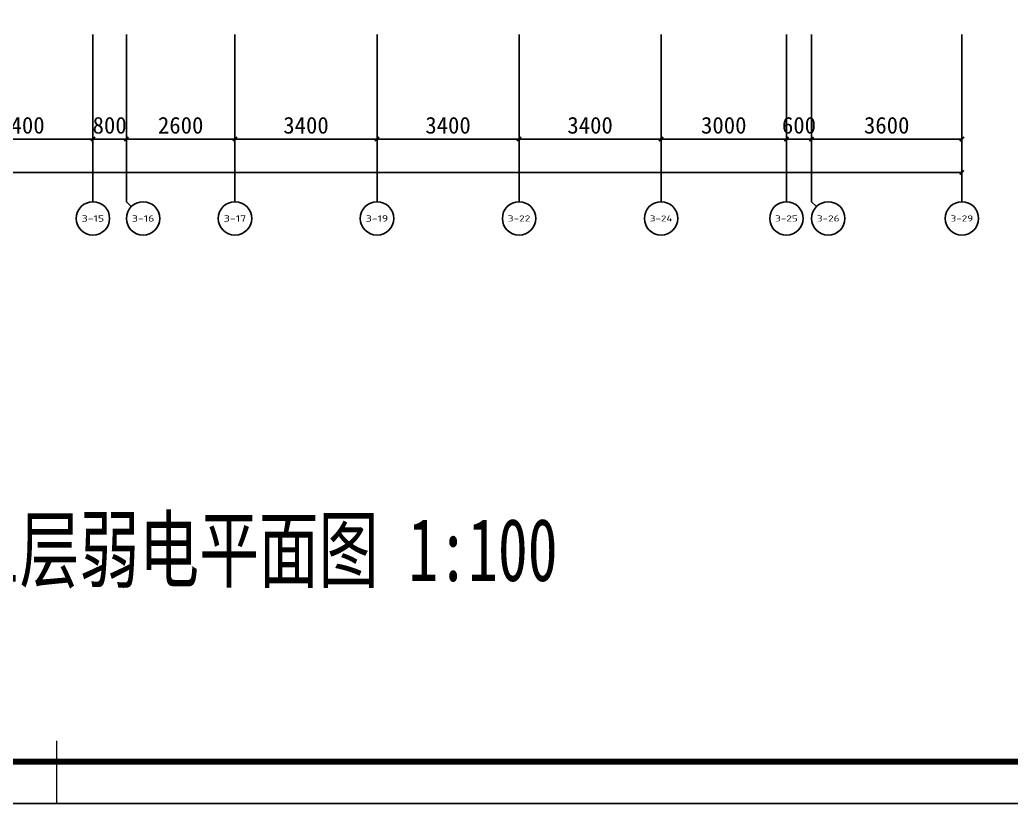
# Model space of a CAD drawing. Extents: x 2378699 to 2462834, y 1041771 to 1211756.
# Drawn here: x 2419886 to 2443615, y 1041771 to 1060545 of the extents above; entities that cross this region are included whole.
import ezdxf
from ezdxf.enums import TextEntityAlignment as Align

# ---------------------------------------------------------------- set-up
doc = ezdxf.new("R2010")
doc.units = 0
doc.header["$LTSCALE"] = 1000
doc.layers.get('0').update_dxf_attribs({"linetype": 'CONTINUOUS'})
doc.layers.get('Defpoints').update_dxf_attribs({"color": 6, "linetype": 'CONTINUOUS'})
for name, color, linetype in [('AXIS', 3, 'CONTINUOUS'), ('AXIS_TEXT', 7, 'CONTINUOUS'), ('LABEL_FIXBOX_PM', 7, 'CONTINUOUS'), ('LABEL_TXT_PM', 1, 'CONTINUOUS'), ('WIRE-照明', 1, 'CONTINUOUS')]:
    doc.layers.add(name, color=color, linetype=linetype)
doc.styles.add('_TCH_AXIS', font='tssdeng.shx', dxfattribs={"width": 0.7, "bigfont": 'tssdchn.shx'})
doc.styles.add('COMPLEX', font='COMPLEX')
doc.styles.add('LABEL_TXT_PM', font='pm_njadri_romans1.shx', dxfattribs={"width": 0.7, "bigfont": 'pm_njadri_hztxt.shx'})
doc.styles.add('黑体', font='simhei.ttf')
doc.dimstyles.new('_TCH_ARCH&&100', dxfattribs={"dimtxt": 400, "dimasz": 100, "dimexe": 250, "dimexo": 300, "dimgap": 126.25, "dimtad": 1, "dimdec": 0, "dimdsep": 46, "dimtxsty": '黑体', "dimblk": 'ARCHTICK', "dimcen": 0.09, "dimclrt": 7, "dimazin": 2, "dimtfac": 1, "dimtdec": 0, "dimtix": 1, "dimtmove": 2, "dimatfit": 3, "dimldrblk": 'ARCHTICK', "dimfxl": 0, "dimtolj": 1, "dimtzin": 0, "dimarcsym": 0})

# ---------------------------------------------------------------- blocks, each defined once
blk = doc.blocks.new('PMSheet_A1_20150113_5-3892016032414355901')
at = {"layer": 'LABEL_FIXBOX_PM'}
blk.add_lwpolyline([(0, 594), (841, 594), (841, 0), (0, 0)], close=True, dxfattribs=at)
at = {"layer": 'LABEL_FIXBOX_PM', "const_width": 1.4}
blk.add_lwpolyline([(831, 584), (25, 584), (25, 10), (831, 10)], close=True, dxfattribs=at)
at = {"layer": 'LABEL_FIXBOX_PM', "const_width": 0.35}
blk.add_lwpolyline([(420.5, 15), (420.5, 0)], dxfattribs=at)
at = {"layer": 'LABEL_TXT_PM', "style": 'LABEL_TXT_PM'}
for tag, height, width, p in [('修改图应说明理由', 4.5, 0.7, (788.35, 468.8)), ('出图章签名', 4.5, 0.7, (759.46, 338.09)), ('建设单位_U01', 4.5, 0.7, (800.9, 212.14)), ('建设单位', 4.5, 0.7, (800.9, 210.2)), ('建设单位_D01', 4.5, 0.7, (800.9, 207.4)), ('项目名称_U01', 4.5, 0.7, (800.9, 200.42)), ('项目名称', 4.5, 0.7, (800.9, 198.19)), ('项目名称_D01', 4.5, 0.7, (800.9, 195.3)), ('设计编号', 4.5, 0.6, (780.76, 187.9)), ('分项号', 4.5, 0.6, (820.26, 188)), ('项目经理', 4.5, 0.7, (780.26, 172)), ('项目经理签名', 4.5, 0.7, (810.18, 172.26)), ('审定', 4.5, 0.7, (780.26, 163.9)), ('审定签名', 4.5, 0.7, (810.18, 164.16)), ('审核', 4.5, 0.7, (780.26, 156)), ('审核签名', 4.5, 0.7, (810.18, 156.26)), ('项目负责', 4.5, 0.7, (780.26, 148)), ('项目负责签名', 4.5, 0.7, (810.18, 148.26)), ('专业负责', 4.5, 0.7, (780.26, 140)), ('专业负责签名', 4.5, 0.7, (810.18, 140.26)), ('校对', 4.5, 0.7, (780.26, 131.9)), ('校对签名', 4.5, 0.7, (810.18, 132.16)), ('设计', 4.5, 0.7, (780.26, 124)), ('设计签名', 4.5, 0.7, (810.18, 124.26)), ('绘制签名', 4.5, 0.7, (810.18, 116.16)), ('绘制', 4.5, 0.7, (780.26, 115.9)), ('方案_01', 4.5, 0.7, (780.26, 95.9)), ('方案_01签名', 4.5, 0.7, (810.18, 96.16)), ('方案_02', 4.5, 0.7, (780.26, 87.9)), ('方案_02签名', 4.5, 0.7, (810.18, 88.16)), ('方案_03', 4.5, 0.7, (780.29, 79.9)), ('方案_03签名', 4.5, 0.7, (810.2, 80.16)), ('方案_04', 4.5, 0.7, (780.26, 71.9)), ('方案_04签名', 4.5, 0.7, (810.18, 72.16)), ('图名_U02', 4.5, 0.7, (790.5, 60.2)), ('图名_U01', 4.5, 0.7, (790.5, 54.2)), ('图名', 4.5, 0.7, (790.5, 47.96)), ('图名_D01', 4.5, 0.7, (790.5, 42.4)), ('图名_D02', 4.5, 0.7, (790.5, 37)), ('图号', 3.5, 0.7, (760.97, 20.95)), ('图档号', 3.5, 0.7, (781.1, 20.95)), ('日期', 3.5, 0.7, (801.07, 20.95)), ('版本号', 3.5, 0.7, (820.27, 20.95))]:
    blk.add_attdef(tag, text='', height=height, dxfattribs=dict(at, width=width)).set_placement(p, align=Align.CENTER)
blk = doc.blocks.new('_ArchTick')
at = {"color": 0, "linetype": 'ByBlock', "const_width": 0.4}
blk.add_lwpolyline([(-0.5, -0.5), (0.5, 0.5)], dxfattribs=at)
blk = doc.blocks.new('*D169')
at = {"layer": 'AXIS', "color": 0, "lineweight": -2}
for p, q in [((2418236, 1059891), (2418236, 1057441)), ((2421636, 1059891), (2421636, 1057441)), ((2418236, 1057691), (2421636, 1057691))]:
    blk.add_line(p, q, dxfattribs=at)
at = {"layer": 'Defpoints', "color": 0}
for p in [(2418236, 1060191), (2421636, 1060191), (2421636, 1057691)]:
    blk.add_point(p, dxfattribs=at)
at = {"layer": 'AXIS', "color": 0, "lineweight": -2, "xscale": 100, "yscale": 100, "zscale": 100, "rotation": 180}
blk.add_blockref('_ArchTick', (2418236, 1057691), dxfattribs=at)
at = {"layer": 'AXIS', "color": 0, "lineweight": -2, "xscale": 100, "yscale": 100, "zscale": 100}
blk.add_blockref('_ArchTick', (2421636, 1057691), dxfattribs=at)
at = {"layer": 'AXIS', "color": 7, "insert": (2419936, 1058019), "char_height": 400, "attachment_point": 5, "style": '黑体'}
blk.add_mtext('\\A1;3400', dxfattribs=at)
blk = doc.blocks.new('*D170')
at = {"layer": 'AXIS', "color": 0, "lineweight": -2}
for p, q in [((2421636, 1059891), (2421636, 1057441)), ((2422436, 1059891), (2422436, 1057441)), ((2421636, 1057691), (2421536, 1057691)), ((2421636, 1057691), (2422436, 1057691)), ((2422436, 1057691), (2422536, 1057691))]:
    blk.add_line(p, q, dxfattribs=at)
at = {"layer": 'Defpoints', "color": 0}
for p in [(2421636, 1060191), (2422436, 1060191), (2422436, 1057691)]:
    blk.add_point(p, dxfattribs=at)
at = {"layer": 'AXIS', "color": 0, "lineweight": -2, "xscale": 100, "yscale": 100, "zscale": 100}
blk.add_blockref('_ArchTick', (2421636, 1057691), dxfattribs=at)
at = {"layer": 'AXIS', "color": 0, "lineweight": -2, "xscale": 100, "yscale": 100, "zscale": 100, "rotation": 180}
blk.add_blockref('_ArchTick', (2422436, 1057691), dxfattribs=at)
at = {"layer": 'AXIS', "color": 7, "insert": (2422036, 1058019), "char_height": 400, "attachment_point": 5, "style": '黑体'}
blk.add_mtext('\\A1;800', dxfattribs=at)
blk = doc.blocks.new('*D171')
at = {"layer": 'AXIS', "color": 0, "lineweight": -2}
for p, q in [((2422436, 1059891), (2422436, 1057441)), ((2425036, 1059891), (2425036, 1057441)), ((2422436, 1057691), (2425036, 1057691))]:
    blk.add_line(p, q, dxfattribs=at)
at = {"layer": 'Defpoints', "color": 0}
for p in [(2422436, 1060191), (2425036, 1060191), (2425036, 1057691)]:
    blk.add_point(p, dxfattribs=at)
at = {"layer": 'AXIS', "color": 0, "lineweight": -2, "xscale": 100, "yscale": 100, "zscale": 100, "rotation": 180}
blk.add_blockref('_ArchTick', (2422436, 1057691), dxfattribs=at)
at = {"layer": 'AXIS', "color": 0, "lineweight": -2, "xscale": 100, "yscale": 100, "zscale": 100}
blk.add_blockref('_ArchTick', (2425036, 1057691), dxfattribs=at)
at = {"layer": 'AXIS', "color": 7, "insert": (2423736, 1058019), "char_height": 400, "attachment_point": 5, "style": '黑体'}
blk.add_mtext('\\A1;2600', dxfattribs=at)
blk = doc.blocks.new('*D172')
at = {"layer": 'AXIS', "color": 0, "lineweight": -2}
for p, q in [((2425036, 1059891), (2425036, 1057441)), ((2428436, 1059891), (2428436, 1057441)), ((2425036, 1057691), (2428436, 1057691))]:
    blk.add_line(p, q, dxfattribs=at)
at = {"layer": 'Defpoints', "color": 0}
for p in [(2425036, 1060191), (2428436, 1060191), (2428436, 1057691)]:
    blk.add_point(p, dxfattribs=at)
at = {"layer": 'AXIS', "color": 0, "lineweight": -2, "xscale": 100, "yscale": 100, "zscale": 100, "rotation": 180}
blk.add_blockref('_ArchTick', (2425036, 1057691), dxfattribs=at)
at = {"layer": 'AXIS', "color": 0, "lineweight": -2, "xscale": 100, "yscale": 100, "zscale": 100}
blk.add_blockref('_ArchTick', (2428436, 1057691), dxfattribs=at)
at = {"layer": 'AXIS', "color": 7, "insert": (2426736, 1058019), "char_height": 400, "attachment_point": 5, "style": '黑体'}
blk.add_mtext('\\A1;3400', dxfattribs=at)
blk = doc.blocks.new('*D173')
at = {"layer": 'AXIS', "color": 0, "lineweight": -2}
for p, q in [((2428436, 1059891), (2428436, 1057441)), ((2431836, 1059891), (2431836, 1057441)), ((2428436, 1057691), (2431836, 1057691))]:
    blk.add_line(p, q, dxfattribs=at)
at = {"layer": 'Defpoints', "color": 0}
for p in [(2428436, 1060191), (2431836, 1060191), (2431836, 1057691)]:
    blk.add_point(p, dxfattribs=at)
at = {"layer": 'AXIS', "color": 0, "lineweight": -2, "xscale": 100, "yscale": 100, "zscale": 100, "rotation": 180}
blk.add_blockref('_ArchTick', (2428436, 1057691), dxfattribs=at)
at = {"layer": 'AXIS', "color": 0, "lineweight": -2, "xscale": 100, "yscale": 100, "zscale": 100}
blk.add_blockref('_ArchTick', (2431836, 1057691), dxfattribs=at)
at = {"layer": 'AXIS', "color": 7, "insert": (2430136, 1058019), "char_height": 400, "attachment_point": 5, "style": '黑体'}
blk.add_mtext('\\A1;3400', dxfattribs=at)
blk = doc.blocks.new('*D174')
at = {"layer": 'AXIS', "color": 0, "lineweight": -2}
for p, q in [((2431836, 1059891), (2431836, 1057441)), ((2435236, 1059891), (2435236, 1057441)), ((2431836, 1057691), (2435236, 1057691))]:
    blk.add_line(p, q, dxfattribs=at)
at = {"layer": 'Defpoints', "color": 0}
for p in [(2431836, 1060191), (2435236, 1060191), (2435236, 1057691)]:
    blk.add_point(p, dxfattribs=at)
at = {"layer": 'AXIS', "color": 0, "lineweight": -2, "xscale": 100, "yscale": 100, "zscale": 100, "rotation": 180}
blk.add_blockref('_ArchTick', (2431836, 1057691), dxfattribs=at)
at = {"layer": 'AXIS', "color": 0, "lineweight": -2, "xscale": 100, "yscale": 100, "zscale": 100}
blk.add_blockref('_ArchTick', (2435236, 1057691), dxfattribs=at)
at = {"layer": 'AXIS', "color": 7, "insert": (2433536, 1058019), "char_height": 400, "attachment_point": 5, "style": '黑体'}
blk.add_mtext('\\A1;3400', dxfattribs=at)
blk = doc.blocks.new('*D175')
at = {"layer": 'AXIS', "color": 0, "lineweight": -2}
for p, q in [((2435236, 1059891), (2435236, 1057441)), ((2438236, 1059891), (2438236, 1057441)), ((2435236, 1057691), (2438236, 1057691))]:
    blk.add_line(p, q, dxfattribs=at)
at = {"layer": 'Defpoints', "color": 0}
for p in [(2435236, 1060191), (2438236, 1060191), (2438236, 1057691)]:
    blk.add_point(p, dxfattribs=at)
at = {"layer": 'AXIS', "color": 0, "lineweight": -2, "xscale": 100, "yscale": 100, "zscale": 100, "rotation": 180}
blk.add_blockref('_ArchTick', (2435236, 1057691), dxfattribs=at)
at = {"layer": 'AXIS', "color": 0, "lineweight": -2, "xscale": 100, "yscale": 100, "zscale": 100}
blk.add_blockref('_ArchTick', (2438236, 1057691), dxfattribs=at)
at = {"layer": 'AXIS', "color": 7, "insert": (2436736, 1058019), "char_height": 400, "attachment_point": 5, "style": '黑体'}
blk.add_mtext('\\A1;3000', dxfattribs=at)
blk = doc.blocks.new('*D176')
at = {"layer": 'AXIS', "color": 0, "lineweight": -2}
for p, q in [((2438236, 1059891), (2438236, 1057441)), ((2438836, 1059891), (2438836, 1057441)), ((2438236, 1057691), (2438136, 1057691)), ((2438236, 1057691), (2438836, 1057691)), ((2438836, 1057691), (2438936, 1057691))]:
    blk.add_line(p, q, dxfattribs=at)
at = {"layer": 'Defpoints', "color": 0}
for p in [(2438236, 1060191), (2438836, 1060191), (2438836, 1057691)]:
    blk.add_point(p, dxfattribs=at)
at = {"layer": 'AXIS', "color": 0, "lineweight": -2, "xscale": 100, "yscale": 100, "zscale": 100}
blk.add_blockref('_ArchTick', (2438236, 1057691), dxfattribs=at)
at = {"layer": 'AXIS', "color": 0, "lineweight": -2, "xscale": 100, "yscale": 100, "zscale": 100, "rotation": 180}
blk.add_blockref('_ArchTick', (2438836, 1057691), dxfattribs=at)
at = {"layer": 'AXIS', "color": 7, "insert": (2438536, 1058019), "char_height": 400, "attachment_point": 5, "style": '黑体'}
blk.add_mtext('\\A1;600', dxfattribs=at)
blk = doc.blocks.new('*D177')
at = {"layer": 'AXIS', "color": 0, "lineweight": -2}
for p, q in [((2438836, 1059891), (2438836, 1057441)), ((2442436, 1059891), (2442436, 1057441)), ((2438836, 1057691), (2442436, 1057691))]:
    blk.add_line(p, q, dxfattribs=at)
at = {"layer": 'Defpoints', "color": 0}
for p in [(2438836, 1060191), (2442436, 1060191), (2442436, 1057691)]:
    blk.add_point(p, dxfattribs=at)
at = {"layer": 'AXIS', "color": 0, "lineweight": -2, "xscale": 100, "yscale": 100, "zscale": 100, "rotation": 180}
blk.add_blockref('_ArchTick', (2438836, 1057691), dxfattribs=at)
at = {"layer": 'AXIS', "color": 0, "lineweight": -2, "xscale": 100, "yscale": 100, "zscale": 100}
blk.add_blockref('_ArchTick', (2442436, 1057691), dxfattribs=at)
at = {"layer": 'AXIS', "color": 7, "insert": (2440636, 1058019), "char_height": 400, "attachment_point": 5, "style": '黑体'}
blk.add_mtext('\\A1;3600', dxfattribs=at)
blk = doc.blocks.new('*D178')
at = {"layer": 'AXIS', "color": 0, "lineweight": -2}
for p, q in [((2394436, 1059891), (2394436, 1056641)), ((2442436, 1059891), (2442436, 1056641)), ((2394436, 1056891), (2442436, 1056891))]:
    blk.add_line(p, q, dxfattribs=at)
at = {"layer": 'Defpoints', "color": 0}
for p in [(2394436, 1060191), (2442436, 1060191), (2442436, 1056891)]:
    blk.add_point(p, dxfattribs=at)
at = {"layer": 'AXIS', "color": 0, "lineweight": -2, "xscale": 100, "yscale": 100, "zscale": 100, "rotation": 180}
blk.add_blockref('_ArchTick', (2394436, 1056891), dxfattribs=at)
at = {"layer": 'AXIS', "color": 0, "lineweight": -2, "xscale": 100, "yscale": 100, "zscale": 100}
blk.add_blockref('_ArchTick', (2442436, 1056891), dxfattribs=at)
at = {"layer": 'AXIS', "color": 7, "insert": (2418436, 1057219), "char_height": 400, "attachment_point": 5, "style": '黑体'}
blk.add_mtext('\\A1;48000', dxfattribs=at)
blk = doc.blocks.new('_AXISO')
blk.add_circle((0, 0), 0.5)
at = {"layer": 'AXIS_TEXT', "style": 'COMPLEX', "width": 1.041667}
blk.add_attdef('A', text='', height=0.56, dxfattribs=at).set_placement((-0.25, -0.28), (0.25, -0.28), align=Align.FIT)

msp = doc.modelspace()

# ---------------------------------------------------------------- linework, layer by layer
at = {"layer": 'AXIS'}
for p, q in [((2421636, 1060191), (2421636, 1056191)), ((2422436, 1060191), (2422436, 1056191)), ((2425036, 1060191), (2425036, 1056191)), ((2428436, 1060191), (2428436, 1056191)), ((2431836, 1060191), (2431836, 1056191)), ((2435236, 1060191), (2435236, 1056191)), ((2438236, 1060191), (2438236, 1056191)), ((2438836, 1060191), (2438836, 1056191)), ((2442436, 1060191), (2442436, 1056191)), ((2422553.1, 1056073.8), (2422436, 1056191)), ((2438953.1, 1056073.8), (2438836, 1056191))]:
    msp.add_line(p, q, dxfattribs=at)

# ---------------------------------------------------------------- block references
at = {"xscale": 100, "yscale": 100, "zscale": 100}
msp.add_blockref('PMSheet_A1_20150113_5-3892016032414355901', (2378716.3, 1041788.3), dxfattribs=at)
at = {"layer": 'AXIS'}
ref = msp.add_blockref('_AXISO', (2421636, 1055791), dxfattribs=dict(at, xscale=800, yscale=800, zscale=800))
ref.add_attrib('A', '3-15', dxfattribs={"layer": 'AXIS_TEXT', "height": 152.88, "style": '_TCH_AXIS', "width": 1.145238}).set_placement((2421366.6, 1055714.6), (2421905.3, 1055714.6), align=Align.FIT)
ref = msp.add_blockref('_AXISO', (2422836, 1055791), dxfattribs=dict(at, xscale=800, yscale=800, zscale=800))
ref.add_attrib('A', '3-16', dxfattribs={"layer": 'AXIS_TEXT', "height": 152.88, "style": '_TCH_AXIS', "width": 1.159735}).set_placement((2422566.6, 1055714.6), (2423105.3, 1055714.6), align=Align.FIT)
ref = msp.add_blockref('_AXISO', (2425036, 1055791), dxfattribs=dict(at, xscale=800, yscale=800, zscale=800))
ref.add_attrib('A', '3-17', dxfattribs={"layer": 'AXIS_TEXT', "height": 152.88, "style": '_TCH_AXIS', "width": 1.145238}).set_placement((2424766.6, 1055714.6), (2425305.3, 1055714.6), align=Align.FIT)
ref = msp.add_blockref('_AXISO', (2428436, 1055791), dxfattribs=dict(at, xscale=800, yscale=800, zscale=800))
ref.add_attrib('A', '3-19', dxfattribs={"layer": 'AXIS_TEXT', "height": 152.88, "style": '_TCH_AXIS', "width": 1.159735}).set_placement((2428166.6, 1055714.6), (2428705.3, 1055714.6), align=Align.FIT)
ref = msp.add_blockref('_AXISO', (2431836, 1055791), dxfattribs=dict(at, xscale=800, yscale=800, zscale=800))
ref.add_attrib('A', '3-22', dxfattribs={"layer": 'AXIS_TEXT', "height": 143.86, "style": '_TCH_AXIS', "width": 1.222619}).set_placement((2431565.4, 1055719.1), (2432106.6, 1055719.1), align=Align.FIT)
ref = msp.add_blockref('_AXISO', (2435236, 1055791), dxfattribs=dict(at, xscale=800, yscale=800, zscale=800))
ref.add_attrib('A', '3-24', dxfattribs={"layer": 'AXIS_TEXT', "height": 140.54, "style": '_TCH_AXIS', "width": 1.238095}).set_placement((2434964.9, 1055720.7), (2435507, 1055720.7), align=Align.FIT)
ref = msp.add_blockref('_AXISO', (2438236, 1055791), dxfattribs=dict(at, xscale=800, yscale=800, zscale=800))
ref.add_attrib('A', '3-25', dxfattribs={"layer": 'AXIS_TEXT', "height": 143.86, "style": '_TCH_AXIS', "width": 1.222619}).set_placement((2437965.4, 1055719.1), (2438506.6, 1055719.1), align=Align.FIT)
ref = msp.add_blockref('_AXISO', (2439236, 1055791), dxfattribs=dict(at, xscale=800, yscale=800, zscale=800))
ref.add_attrib('A', '3-26', dxfattribs={"layer": 'AXIS_TEXT', "height": 143.86, "style": '_TCH_AXIS', "width": 1.238095}).set_placement((2438965.4, 1055719.1), (2439506.6, 1055719.1), align=Align.FIT)
ref = msp.add_blockref('_AXISO', (2442436, 1055791), dxfattribs=dict(at, xscale=800, yscale=800, zscale=800))
ref.add_attrib('A', '3-29', dxfattribs={"layer": 'AXIS_TEXT', "height": 143.86, "style": '_TCH_AXIS', "width": 1.238095}).set_placement((2442165.4, 1055719.1), (2442706.6, 1055719.1), align=Align.FIT)

# ---------------------------------------------------------------- texts
at = {"layer": 'WIRE-照明', "style": '黑体', "width": 0.7}
msp.add_text('三层至十三层弱电平面图 1:100', height=1500, dxfattribs=at).set_placement((2412718.6, 1047112.1))

# ---------------------------------------------------------------- dimensions: what is measured, and where the dimension line sits
at = {"layer": 'AXIS'}
for p1, p2, distance, picture, middle in [((2394436, 1060191), (2442436, 1060191), -3300, '*D178', (2418436, 1057219.5)), ((2418236, 1060191), (2421636, 1060191), -2500, '*D169', (2419936, 1058019.5)), ((2421636, 1060191), (2422436, 1060191), -2500, '*D170', (2422036, 1058019.5)), ((2422436, 1060191), (2425036, 1060191), -2500, '*D171', (2423736, 1058019.5)), ((2425036, 1060191), (2428436, 1060191), -2500, '*D172', (2426736, 1058019.5)), ((2428436, 1060191), (2431836, 1060191), -2500, '*D173', (2430136, 1058019.5)), ((2431836, 1060191), (2435236, 1060191), -2500, '*D174', (2433536, 1058019.5)), ((2435236, 1060191), (2438236, 1060191), -2500, '*D175', (2436736, 1058019.5)), ((2438236, 1060191), (2438836, 1060191), -2500, '*D176', (2438536, 1058019.5)), ((2438836, 1060191), (2442436, 1060191), -2500, '*D177', (2440636, 1058019.5))]:
    dim = msp.add_aligned_dim(p1=p1, p2=p2, distance=distance, dimstyle='_TCH_ARCH&&100', dxfattribs=at)
    dim.commit()
    dim.dimension.update_dxf_attribs({"geometry": picture, "text_midpoint": middle})

doc.saveas('drawing.dxf')
